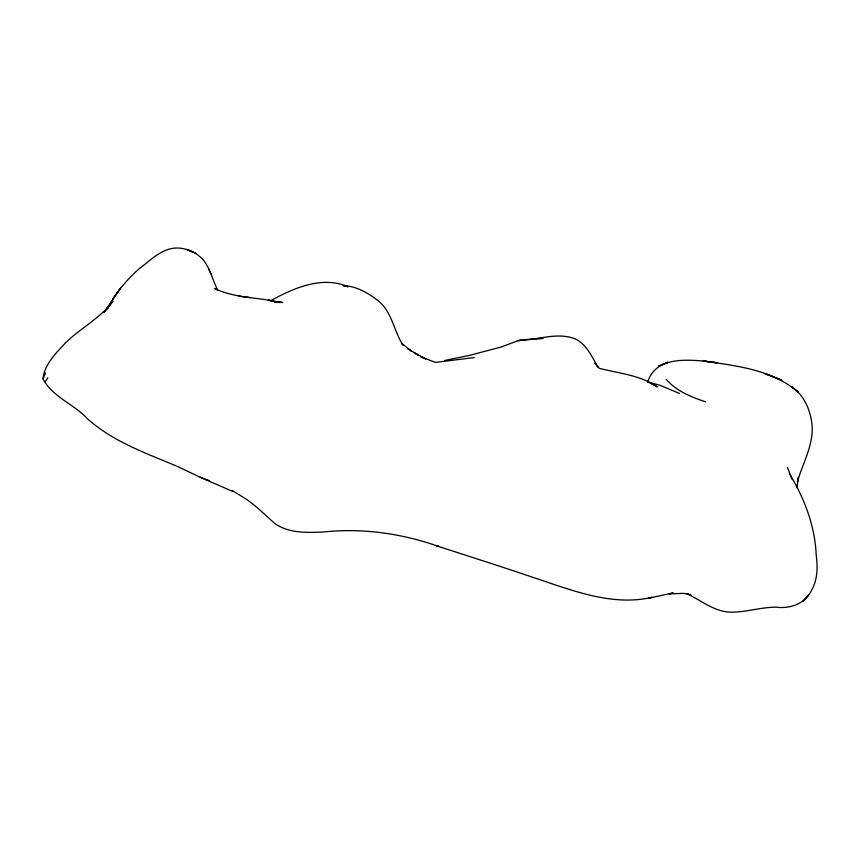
<?xml version="1.0" encoding="UTF-8"?>
<svg xmlns="http://www.w3.org/2000/svg" width="860" height="860" viewBox="0 0 860 860"><rect width="100%" height="100%" fill="white"/><g stroke="black" fill="none" stroke-linecap="round" stroke-linejoin="round"><path stroke-width="1.29" d="M176.526 466.045C145.523 453.005 113.015 441.653 87.505 418.798C74.025 404.103 52.299 396.944 43 378.798C44.354 364.436 55.889 353.352 65.209 343.161C80.292 328.24 100.104 318.404 112.907 301.258L104.232 312.04M796.844 487.813L798.488 477.397L797.36 481.923C802.885 462.422 814.624 443.599 811.743 422.561C809.851 408.629 803.455 394.589 791.469 386.591L798.488 392.44C772.602 369.628 736.192 365.769 703.276 361.028C682.743 359.373 655.191 357.986 647.558 382.281M43 378.798L45.612 372.95M107.414 308.826C115.165 293.443 126.356 280.081 139.245 268.718C149.221 261.343 158.541 251.464 170.989 248.658C182.707 246.132 195.693 251.292 203.519 260.182C210.421 269.18 212.689 280.425 217.816 290.25L214.549 288.412C234.866 298.506 258.333 296.979 279.984 302.505L276.802 301.86L282.779 302.505L274.544 301.946M107.543 308.74L112.66 300.065L104.178 312.094L106.264 309.492M686.764 593.572C701.996 600.85 716.004 613.266 733.935 612.116C748.103 611.654 761.799 607.182 775.978 607.171C790.103 608.966 805.196 603.935 811.507 590.368C817.828 579.554 817.72 566.697 816.172 554.668C814.936 525.954 804.476 498.746 789.824 474.29M45.623 381.152L47.805 377.948M802.81 601.398L808.722 594.679M271.223 300.398C294.195 287.885 322.21 275.565 348.117 286.756L343.065 285.617C356.212 286.025 367.854 292.808 378.024 300.602C392.042 311.664 393.729 330.799 402.974 345.107L401.448 343L411.091 350.998L407.651 348.579L418.283 355.051L414.09 352.74M649.418 597.969L651.987 597.324C612.513 606.537 572.696 590.53 535.705 578.307C502.724 566.998 469.474 556.528 436.332 545.713L438.998 546.573C402.05 533.49 362.705 527.868 323.639 531.964C306.869 532.738 288.164 533.512 274.028 522.891C262.741 512.56 251.915 501.788 238.36 494.36M444.835 360.447L470.441 355.148L500.896 347.085L518.3 340.614L533.823 338.679L543.047 338.421L533.942 338.947C547.928 336.798 562.934 333.358 576.447 339.463C586.982 345.269 592.088 357.05 597.915 367.037L594.948 363.221L599.323 368.338C618.91 373.326 640.098 375.132 657.266 386.871L648.418 382.141L660.093 385.344L679.389 393.418M648.128 598.28L673.208 592.948L669.155 593.894L683.947 593.336L690.978 595.045L687.817 593.938M521.085 340.184L518.3 340.614L532.996 339.281M474.225 357.556L435.332 362.404L420.852 356.771L425.732 358.91L415.251 353.352M277.135 302.279L280.822 302.107L274.62 301.914M250.486 297.603L238.994 296.238L239.983 296.367M271.825 300.849L268.417 300.248L279.984 302.505M705.651 401.792C691.085 397.083 676.358 391.031 666.07 379.206M177.665 466.55L200.186 477.246L209.625 480.783M232.458 491.329L200.186 477.246M232.221 490.565L237.338 493.726M211.108 273.781L208.561 268.772M787.448 467.442L792.232 479.611M116.82 293.378L112.703 299.387L120.55 288.164L116.82 293.378M662.92 364.328L658.62 366.166L667.951 362.264L662.92 364.328M708.221 361.63L703.276 361.028L717.122 362.726L708.221 361.63M772 376.347L764.604 373.487L781.923 380.206L772 376.347M192.608 251.958L186.727 249.464L195.844 253.345L192.608 251.958"/></g></svg>
